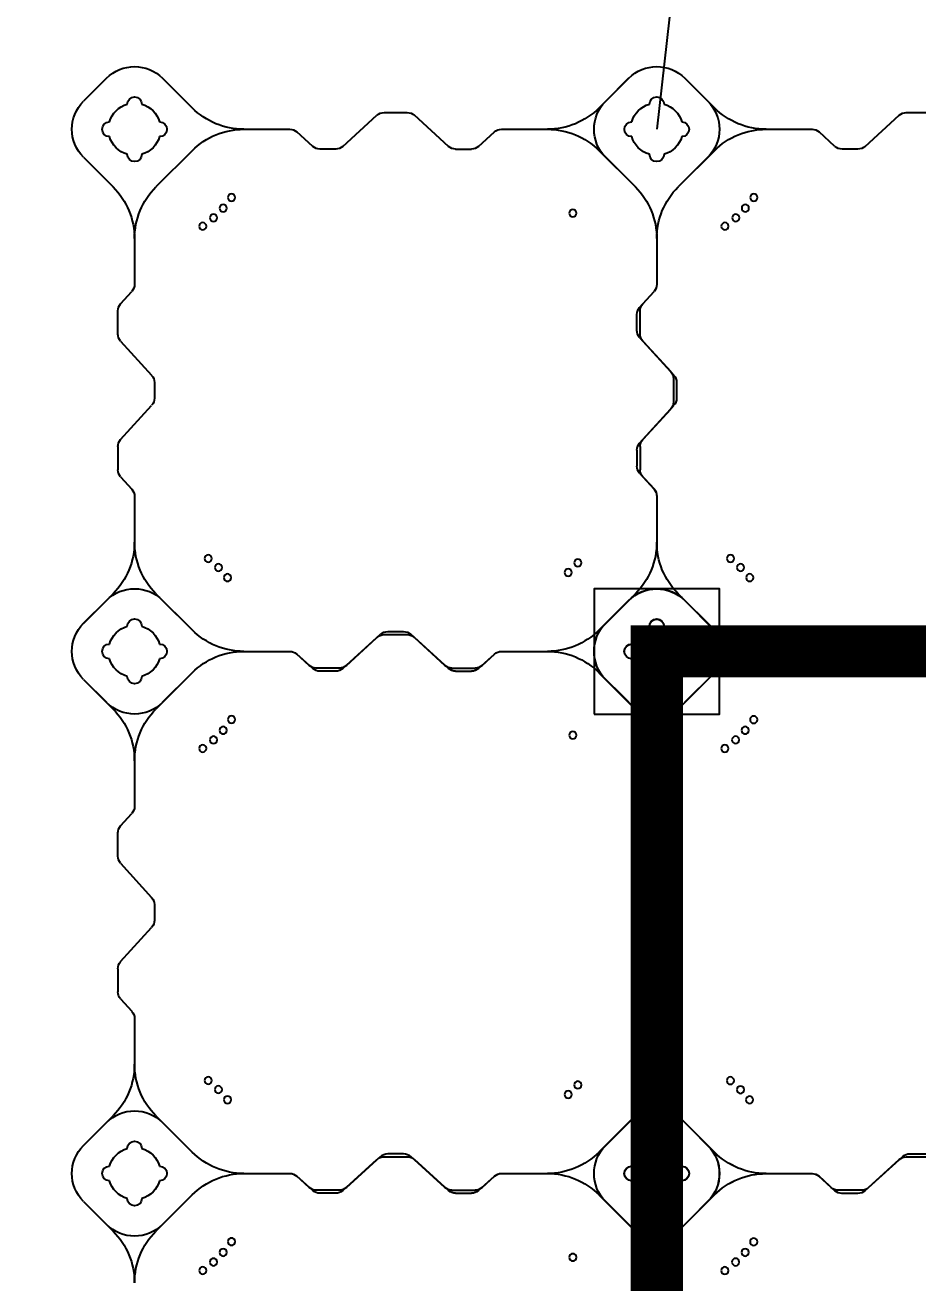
# Model space of a CAD drawing. Header units: millimetres. Extents: x -1612139 to -1260738, y 1141106 to 1536160.
# Drawn here: x -1313624 to -1312769, y 1267207 to 1268411 of the extents above; entities that cross this region are included whole.
import ezdxf

# ---------------------------------------------------------------- set-up
doc = ezdxf.new("R2010")
doc.units = ezdxf.units.MM
doc.header["$LTSCALE"] = 10
doc.layers.get('0').update_dxf_attribs({"linetype": 'CONTINUOUS'})
doc.layers.get('DEFPOINTS').update_dxf_attribs({"linetype": 'CONTINUOUS'})
doc.layers.add('W-FLOAT_BOWL浮筒', color=253, linetype='CONTINUOUS')
doc.styles.add('STANDARD_T3', font='simplex.shx', dxfattribs={"width": 0.7, "bigfont": 'gbcbig.shx'})
doc.dimstyles.new('W&&200', dxfattribs={"dimtxt": 700, "dimasz": 200, "dimexe": 500, "dimexo": 600, "dimgap": 200, "dimtad": 1, "dimdec": 0, "dimzin": 0, "dimdsep": 46, "dimtxsty": 'STANDARD_T3', "dimcen": 0.09, "dimclrd": 1, "dimclre": 1, "dimclrt": 7, "dimazin": 2, "dimtfac": 1, "dimtdec": 0, "dimtix": 1, "dimtmove": 2, "dimatfit": 3, "dimfxl": 100, "dimtolj": 1, "dimtzin": 0, "dimarcsym": 0})

# ---------------------------------------------------------------- blocks, each defined once
blk = doc.blocks.new('蓝色')
at = {"layer": 'W-FLOAT_BOWL浮筒', "color": 5}
for p, q in [((19951.1, -11479.1), (19985.8, -11444.4)), ((19979.5, -11450.8), (19951.2, -11479.1)), ((19957.5, -11472.8), (19985.8, -11444.5)), ((19957.5, -11472.7), (19979.4, -11450.8)), ((20061.6, -11479.1), (20026.8, -11444.4)), ((20055.2, -11472.8), (20026.8, -11444.5)), ((20033.2, -11450.8), (20055.2, -11472.7)), ((20033.2, -11450.8), (20061.5, -11479.1)), ((20173.5, -11486.2), (20161.6, -11497)), ((20177, -11483.2), (20161.8, -11497)), ((20202.5, -11483.6), (20180.2, -11483.6)), ((20199, -11480.6), (20183.7, -11480.6)), ((20205.7, -11483.2), (20238.5, -11513)), ((20209.2, -11486.2), (20242, -11516)), ((20110.9, -11499.6), (20155.1, -11499.6)), ((20110.9, -11499.6), (20154.9, -11499.6)), ((19985.8, -11554.9), (19951.1, -11520.1)), ((19979.5, -11548.4), (19951.2, -11520.1)), ((19979.4, -11548.4), (19957.5, -11526.5)), ((19957.5, -11526.5), (19985.8, -11554.8)), ((20026.8, -11554.9), (20061.6, -11520.1)), ((20055.2, -11526.5), (20026.8, -11554.8)), ((20033.2, -11548.4), (20061.5, -11520.1)), ((20055.2, -11526.5), (20033.2, -11548.4)), ((20245.2, -11515.6), (20267.5, -11515.6)), ((20248.7, -11518.6), (20264, -11518.6)), ((20006.3, -11648.4), (20006.3, -11604.2)), ((20006.3, -11648.2), (20006.3, -11604.2)), ((19989.9, -11670.3), (20003.7, -11655.1)), ((19992.9, -11666.8), (20003.7, -11654.9)), ((19987.3, -11692.3), (19987.3, -11677)), ((19990.3, -11695.8), (19990.3, -11673.5)), ((19989.9, -11699), (20019.7, -11731.8)), ((19992.9, -11702.5), (20022.7, -11735.3)), ((20022.3, -11760.8), (20022.3, -11738.5)), ((20025.3, -11757.3), (20025.3, -11742)), ((19992.9, -11796.8), (20022.7, -11764)), ((19989.9, -11800.3), (20019.7, -11767.5)), ((19990.3, -11803.5), (19990.3, -11825.8)), ((19987.3, -11807), (19987.3, -11822.3)), ((19989.9, -11829), (20003.7, -11844.2)), ((19992.9, -11832.5), (20003.7, -11844.4)), ((20006.3, -11894.9), (20006.3, -11850.9)), ((20006.3, -11894.9), (20006.3, -11851.1)), ((19951.1, -11979.1), (19985.8, -11944.4)), ((19957.5, -11972.8), (19985.8, -11944.5)), ((20061.6, -11979.1), (20026.8, -11944.4)), ((20055.2, -11972.8), (20026.8, -11944.5)), ((20177, -11983.2), (20161.8, -11997)), ((20199, -11980.6), (20183.7, -11980.6)), ((20205.7, -11983.2), (20238.5, -12013)), ((20110.9, -11999.6), (20155.1, -11999.6)), ((19979.5, -12048.4), (19951.2, -12020.1)), ((20033.2, -12048.4), (20061.5, -12020.1)), ((20245.2, -12015.6), (20267.5, -12015.6)), ((19979.4, -12048.4), (19957.5, -12026.5)), ((20055.2, -12026.5), (20033.2, -12048.4))]:
    blk.add_line(p, q, dxfattribs=at)
for centre in [(20071.6, -11406.7), (20081.9, -11414.9), (20091.1, -11424.1), (20099.2, -11434.3), (20095.3, -11570.2), (20076.9, -11588.6), (20086.6, -11579.9), (20071.6, -11906.7), (20081.9, -11914.9), (20091.1, -11924.1), (20099.2, -11934.3)]:
    blk.add_circle(centre, 3.5, dxfattribs=at)
for centre, radius, start, end in [((19936.3, -11394.9), 70, 315, 0), ((19936.3, -11395), 70, 315, 0), ((20076.3, -11394.9), 70, 180, 225), ((20076.3, -11395), 70, 180, 225), ((20006.3, -11477.7), 38, 45, 135), ((20006.4, -11477.7), 38, 45, 135), ((19984.4, -11499.6), 38, 135, 225), ((19984.4, -11499.7), 38, 135, 225), ((20006.3, -11499.6), 25, 106.2602, 163.7398), ((20006.3, -11499.6), 25, 106.2602, 163.7398), ((20006.3, -11499.6), 25, 106.2602, 163.7398), ((20006.3, -11499.6), 25, 106.2602, 163.7398), ((20006.3, -11475.6), 7, 0, 180), ((20006.3, -11475.6), 7, 0, 180), ((20006.3, -11475.6), 7, 0, 180), ((20006.3, -11475.6), 7, 0, 180), ((20006.3, -11499.6), 25, 16.2602, 73.7398), ((20006.3, -11499.6), 25, 16.2602, 73.7398), ((20006.3, -11499.6), 25, 16.2602, 73.7398), ((20006.3, -11499.6), 25, 16.2602, 73.7398), ((20028.3, -11499.6), 38, 315, 45), ((20028.3, -11499.7), 38, 315, 45), ((20111, -11429.6), 70, 225, 270), ((20111.1, -11429.6), 70, 225, 270), ((20180.2, -11493.6), 10, 90, 132.2737), ((20183.7, -11490.6), 10, 90, 132.2737), ((20199, -11490.6), 10, 47.7263, 90), ((20202.5, -11493.6), 10, 47.7263, 90), ((19982.3, -11499.6), 7, 90, 270), ((19982.3, -11499.6), 7, 90, 270), ((19982.3, -11499.6), 7, 90, 270), ((19982.3, -11499.6), 7, 90, 270), ((20030.3, -11499.6), 7, 270, 90), ((20030.3, -11499.6), 7, 270, 90), ((20030.3, -11499.6), 7, 270, 90), ((20030.3, -11499.6), 7, 270, 90), ((20111, -11569.6), 70, 90, 135), ((20111.1, -11569.6), 70, 90, 135), ((20154.9, -11489.6), 10, 270, 312.2737), ((20155.1, -11489.6), 10, 270, 312.2737), ((20006.3, -11499.6), 25, 196.2602, 253.7398), ((20006.3, -11499.6), 25, 196.2602, 253.7398), ((20006.3, -11499.6), 25, 196.2602, 253.7398), ((20006.3, -11499.6), 25, 196.2602, 253.7398), ((20006.3, -11499.6), 25, 286.2602, 343.7398), ((20006.3, -11499.6), 25, 286.2602, 343.7398), ((20006.3, -11499.6), 25, 286.2602, 343.7398), ((20006.3, -11499.6), 25, 286.2602, 343.7398), ((20245.2, -11505.6), 10, 227.7263, 270), ((20006.3, -11523.6), 7, 180, 0), ((20006.3, -11523.6), 7, 180, 0), ((20006.3, -11523.6), 7, 180, 0), ((20006.3, -11523.6), 7, 180, 0), ((20248.7, -11508.6), 10, 227.7263, 270), ((20006.3, -11521.6), 38, 225, 315), ((20006.4, -11521.6), 38, 225, 315), ((19936.3, -11604.3), 70, 0, 45), ((19936.3, -11604.3), 70, 0, 45), ((20076.3, -11604.3), 70, 135, 180), ((20076.3, -11604.3), 70, 135, 180), ((19996.3, -11648.2), 10, 317.7263, 0), ((19996.3, -11648.4), 10, 317.7263, 0), ((19997.3, -11677), 10, 137.7263, 180), ((20000.3, -11673.5), 10, 137.7263, 180), ((19997.3, -11692.3), 10, 180, 222.2737), ((20000.3, -11695.8), 10, 180, 222.2737), ((20012.3, -11738.5), 10, 0, 42.2737), ((20015.3, -11742), 10, 0, 42.2737), ((20012.3, -11760.8), 10, 317.7263, 0), ((20015.3, -11757.3), 10, 317.7263, 0), ((19997.3, -11807), 10, 137.7263, 180), ((20000.3, -11803.5), 10, 137.7263, 180), ((19997.3, -11822.3), 10, 180, 222.2737), ((20000.3, -11825.8), 10, 180, 222.2737), ((19996.3, -11850.9), 10, 0, 42.2737), ((19996.3, -11851.1), 10, 0, 42.2737), ((19936.3, -11894.9), 70, 315, 0), ((19936.3, -11895), 70, 315, 0), ((20076.3, -11894.9), 70, 180, 225), ((20076.3, -11895), 70, 180, 225), ((20006.3, -11975.6), 7, 0, 180), ((20006.3, -11975.6), 7, 0, 180), ((19984.4, -11999.7), 38, 135, 225), ((20006.3, -11999.6), 25, 106.2602, 163.7398), ((20006.3, -11999.6), 25, 106.2602, 163.7398), ((20006.3, -11999.6), 25, 16.2602, 73.7398), ((20006.3, -11999.6), 25, 16.2602, 73.7398), ((20028.3, -11999.7), 38, 315, 45), ((20111.1, -11929.6), 70, 225, 270), ((20183.7, -11990.6), 10, 90, 132.2737), ((20199, -11990.6), 10, 47.7263, 90), ((19982.3, -11999.6), 7, 90, 270), ((19982.3, -11999.6), 7, 90, 270), ((20030.3, -11999.6), 7, 270, 90), ((20030.3, -11999.6), 7, 270, 90), ((20006.3, -11999.6), 25, 196.2602, 253.7398), ((20006.3, -11999.6), 25, 196.2602, 253.7398), ((20006.3, -11999.6), 25, 286.2602, 343.7398), ((20006.3, -11999.6), 25, 286.2602, 343.7398), ((20111, -12069.6), 70, 90, 135), ((20155.1, -11989.6), 10, 270, 312.2737), ((20245.2, -12005.6), 10, 227.7263, 270), ((20006.3, -12023.6), 7, 180, 0), ((20006.3, -12023.6), 7, 180, 0), ((20006.3, -12021.6), 38, 225, 315), ((20006.4, -12021.6), 38, 225, 315)]:
    blk.add_arc(centre, radius, start, end, dxfattribs=at)
blk = doc.blocks.new('橙色')
at = {"layer": 'W-FLOAT_BOWL浮筒', "color": 30}
for p, q in [((19951.2, -10973.2), (19979.5, -10944.8)), ((20055.2, -10979.5), (20020.5, -10944.8)), ((20444.8, -10979.5), (20479.5, -10944.8)), ((20548.8, -10973.2), (20520.5, -10944.8)), ((19951.2, -10973.1), (19973.1, -10951.2)), ((20026.8, -10951.2), (20055.2, -10979.5)), ((20473.2, -10951.2), (20444.8, -10979.5)), ((20526.9, -10951.2), (20548.8, -10973.1)), ((20170.6, -10983.6), (20155.5, -10997.4)), ((20196.1, -10984), (20173.9, -10984)), ((20192.6, -10981), (20177.4, -10981)), ((20199.4, -10983.6), (20232.1, -11013.4)), ((20300.6, -10983.6), (20267.9, -11013.4)), ((20303.9, -10984), (20326.1, -10984)), ((20307.4, -10981), (20322.6, -10981)), ((20329.4, -10983.6), (20344.5, -10997.4)), ((20167.1, -10986.6), (20155.3, -10997.4)), ((20202.9, -10986.6), (20235.6, -11016.4)), ((20297.1, -10986.6), (20264.4, -11016.4)), ((20332.9, -10986.6), (20344.7, -10997.4)), ((20104.6, -11000), (20148.7, -11000)), ((20104.6, -11000), (20148.5, -11000)), ((20351.3, -11000), (20395.3, -11000)), ((20351.5, -11000), (20395.3, -11000)), ((20020.5, -11055.2), (20055.2, -11020.5)), ((20026.8, -11048.8), (20055.2, -11020.5)), ((20238.9, -11016), (20261.1, -11016)), ((20242.4, -11019), (20257.6, -11019)), ((20473.2, -11048.8), (20444.8, -11020.5)), ((20479.5, -11055.2), (20444.8, -11020.5)), ((19951.2, -11026.8), (19979.5, -11055.2)), ((19973.1, -11048.8), (19951.2, -11026.9)), ((20548.8, -11026.8), (20520.5, -11055.2)), ((20548.8, -11026.9), (20526.9, -11048.8)), ((20000, -11148.5), (20000, -11104.6)), ((20500, -11148.7), (20500, -11104.6)), ((19986.6, -11167.1), (19997.4, -11155.3)), ((20483.6, -11170.6), (20497.4, -11155.5)), ((19984, -11196.1), (19984, -11173.9)), ((20481, -11192.6), (20481, -11177.4)), ((20483.6, -11199.4), (20513.4, -11232.1)), ((19986.6, -11202.9), (20016.4, -11235.6)), ((20019, -11257.6), (20019, -11242.4)), ((20516, -11261.1), (20516, -11238.9)), ((19986.6, -11297.1), (20016.4, -11264.4)), ((20483.6, -11300.6), (20513.4, -11267.9)), ((19984, -11303.9), (19984, -11326.1)), ((20481, -11307.4), (20481, -11322.6)), ((19986.6, -11332.9), (19997.4, -11344.7)), ((20483.6, -11329.4), (20497.4, -11344.5)), ((20000, -11395.3), (20000, -11351.5)), ((20500, -11395.3), (20500, -11351.3)), ((19951.2, -11473.2), (19979.5, -11444.8)), ((19951.2, -11473.1), (19973.1, -11451.2)), ((20055.2, -11479.5), (20020.5, -11444.8)), ((20026.8, -11451.2), (20055.2, -11479.5)), ((20444.8, -11479.5), (20479.5, -11444.8)), ((20473.2, -11451.2), (20444.8, -11479.5)), ((20451.2, -11473.1), (20473.1, -11451.2)), ((20548.8, -11473.2), (20520.5, -11444.8)), ((20526.8, -11451.2), (20555.2, -11479.5)), ((20526.9, -11451.2), (20548.8, -11473.1)), ((20167.1, -11486.6), (20155.3, -11497.4)), ((20170.6, -11483.6), (20155.5, -11497.4)), ((20196.1, -11484), (20173.9, -11484)), ((20192.6, -11481), (20177.4, -11481)), ((20199.4, -11483.6), (20232.1, -11513.4)), ((20202.9, -11486.6), (20235.6, -11516.4)), ((20297.1, -11486.6), (20264.4, -11516.4)), ((20300.6, -11483.6), (20267.9, -11513.4)), ((20303.9, -11484), (20326.1, -11484)), ((20307.4, -11481), (20322.6, -11481)), ((20329.4, -11483.6), (20344.5, -11497.4)), ((20332.9, -11486.6), (20344.7, -11497.4)), ((20667.1, -11486.6), (20655.3, -11497.4)), ((20696.1, -11484), (20673.9, -11484)), ((20702.9, -11486.6), (20735.6, -11516.4)), ((20104.6, -11500), (20148.7, -11500)), ((20104.6, -11500), (20148.5, -11500)), ((20351.3, -11500), (20395.3, -11500)), ((20351.5, -11500), (20395.3, -11500)), ((20604.6, -11500), (20648.5, -11500)), ((20020.5, -11555.2), (20055.2, -11520.5)), ((20026.8, -11548.8), (20055.2, -11520.5)), ((20238.9, -11516), (20261.1, -11516)), ((20242.4, -11519), (20257.6, -11519)), ((20473.2, -11548.8), (20444.8, -11520.5)), ((20479.5, -11555.2), (20444.8, -11520.5)), ((20520.5, -11555.2), (20555.2, -11520.5)), ((20742.4, -11519), (20757.6, -11519)), ((19951.2, -11526.8), (19979.5, -11555.2)), ((19973.1, -11548.8), (19951.2, -11526.9)), ((20451.2, -11526.8), (20479.5, -11555.2)), ((20548.8, -11526.8), (20520.5, -11555.2)), ((20548.8, -11526.9), (20526.9, -11548.8)), ((20000, -11648.5), (20000, -11604.6)), ((20500, -11648.7), (20500, -11604.6)), ((20500, -11648.5), (20500, -11604.6)), ((19986.6, -11667.1), (19997.4, -11655.3)), ((20483.6, -11670.6), (20497.4, -11655.5)), ((20486.6, -11667.1), (20497.4, -11655.3)), ((19984, -11696.1), (19984, -11673.9)), ((20481, -11692.6), (20481, -11677.4)), ((20484, -11696.1), (20484, -11673.9)), ((19986.6, -11702.9), (20016.4, -11735.6)), ((20483.6, -11699.4), (20513.4, -11732.1)), ((20486.6, -11702.9), (20516.4, -11735.6)), ((20019, -11757.6), (20019, -11742.4)), ((20516, -11761.1), (20516, -11738.9)), ((20519, -11757.6), (20519, -11742.4)), ((19986.6, -11797.1), (20016.4, -11764.4)), ((20486.6, -11797.1), (20516.4, -11764.4)), ((20483.6, -11800.6), (20513.4, -11767.9)), ((19984, -11803.9), (19984, -11826.1)), ((20481, -11807.4), (20481, -11822.6)), ((20484, -11803.9), (20484, -11826.1)), ((19986.6, -11832.9), (19997.4, -11844.7)), ((20483.6, -11829.4), (20497.4, -11844.5)), ((20486.6, -11832.9), (20497.4, -11844.7)), ((20000, -11895.3), (20000, -11851.5)), ((20500, -11895.3), (20500, -11851.3)), ((20500, -11895.3), (20500, -11851.5)), ((19951.2, -11973.2), (19979.5, -11944.8)), ((20055.2, -11979.5), (20020.5, -11944.8)), ((20444.8, -11979.5), (20479.5, -11944.8)), ((20451.2, -11973.2), (20479.5, -11944.8)), ((20548.8, -11973.2), (20520.5, -11944.8)), ((20555.2, -11979.5), (20520.5, -11944.8)), ((20170.6, -11983.6), (20155.5, -11997.4)), ((20192.6, -11981), (20177.4, -11981)), ((20199.4, -11983.6), (20232.1, -12013.4)), ((20300.6, -11983.6), (20267.9, -12013.4)), ((20307.4, -11981), (20322.6, -11981)), ((20329.4, -11983.6), (20344.5, -11997.4)), ((20670.6, -11983.6), (20655.5, -11997.4)), ((20692.6, -11981), (20677.4, -11981)), ((20699.4, -11983.6), (20732.1, -12013.4)), ((20104.6, -12000), (20148.7, -12000)), ((20351.3, -12000), (20395.3, -12000)), ((20604.6, -12000), (20648.7, -12000)), ((20238.9, -12016), (20261.1, -12016)), ((20738.9, -12016), (20761.1, -12016)), ((19973.1, -12048.8), (19951.2, -12026.9)), ((20026.8, -12048.8), (20055.2, -12020.5)), ((20473.2, -12048.8), (20444.8, -12020.5)), ((20473.1, -12048.8), (20451.2, -12026.9)), ((20526.8, -12048.8), (20555.2, -12020.5)), ((20548.8, -12026.9), (20526.9, -12048.8))]:
    blk.add_line(p, q, dxfattribs=at)
for centre in [(20065.3, -10907.1), (20075.6, -10915.2), (20084.8, -10924.4), (20419.7, -10919.7), (20092.9, -10934.7), (20089, -11070.6), (20080.3, -11080.3), (20415.2, -11075.6), (20070.6, -11089), (20424.4, -11084.8), (20065.3, -11407.1), (20075.6, -11415.2), (20419.7, -11419.7), (20084.8, -11424.4), (20092.9, -11434.7), (20089, -11570.6), (20415.2, -11575.6), (20589, -11570.6), (20070.6, -11589), (20080.3, -11580.3), (20424.4, -11584.8), (20570.6, -11589), (20580.3, -11580.3), (20065.3, -11907.1), (20075.6, -11915.2), (20565.3, -11907.1), (20575.6, -11915.2), (20084.8, -11924.4), (20419.7, -11919.7), (20584.8, -11924.4), (20092.9, -11934.7), (20592.9, -11934.7)]:
    blk.add_circle(centre, 3.5, dxfattribs=at)
for centre, radius, start, end in [((19930, -10895.3), 70, 315, 0), ((20070, -10895.3), 70, 180, 225), ((20430, -10895.3), 70, 315, 0), ((20570, -10895.3), 70, 180, 225), ((20000, -10978), 38, 45, 135), ((20500, -10978), 38, 45, 135), ((20000, -10976), 7, 0, 180), ((20000, -10976), 7, 0, 180), ((20500, -10976), 7, 0, 180), ((20500, -10976), 7, 0, 180), ((19978, -11000), 38, 135, 225), ((19978, -11000), 38, 135, 225), ((20000, -11000), 25, 106.2602, 163.7398), ((20000, -11000), 25, 106.2602, 163.7398), ((20000, -11000), 25, 16.2602, 73.7398), ((20000, -11000), 25, 16.2602, 73.7398), ((20104.7, -10930), 70, 225, 270), ((20104.7, -10930), 70, 225, 270), ((20173.9, -10994), 10, 90, 132.2737), ((20177.4, -10991), 10, 90, 132.2737), ((20192.6, -10991), 10, 47.7263, 90), ((20196.1, -10994), 10, 47.7263, 90), ((20303.9, -10994), 10, 90, 132.2737), ((20307.4, -10991), 10, 90, 132.2737), ((20322.6, -10991), 10, 47.7263, 90), ((20326.1, -10994), 10, 47.7263, 90), ((20395.3, -10930), 70, 270, 315), ((20395.3, -10930), 70, 270, 315), ((20500, -11000), 25, 106.2602, 163.7398), ((20500, -11000), 25, 106.2602, 163.7398), ((20500, -11000), 25, 16.2602, 73.7398), ((20500, -11000), 25, 16.2602, 73.7398), ((20522, -11000), 38, 315, 45), ((20522, -11000), 38, 315, 45), ((19976, -11000), 7, 90, 270), ((19976, -11000), 7, 90, 270), ((20024, -11000), 7, 270, 90), ((20024, -11000), 7, 270, 90), ((20476, -11000), 7, 90, 270), ((20476, -11000), 7, 90, 270), ((20524, -11000), 7, 270, 90), ((20524, -11000), 7, 270, 90), ((20000, -11000), 25, 196.2602, 253.7398), ((20000, -11000), 25, 196.2602, 253.7398), ((20000, -11000), 25, 286.2602, 343.7398), ((20000, -11000), 25, 286.2602, 343.7398), ((20104.7, -11070), 70, 90, 135), ((20104.7, -11070), 70, 90, 135), ((20148.5, -10990), 10, 270, 312.2737), ((20148.7, -10990), 10, 270, 312.2737), ((20351.3, -10990), 10, 227.7263, 270), ((20351.5, -10990), 10, 227.7263, 270), ((20395.3, -11070), 70, 45, 90), ((20395.3, -11070), 70, 45, 90), ((20500, -11000), 25, 196.2602, 253.7398), ((20500, -11000), 25, 196.2602, 253.7398), ((20500, -11000), 25, 286.2602, 343.7398), ((20500, -11000), 25, 286.2602, 343.7398), ((20238.9, -11006), 10, 227.7263, 270), ((20242.4, -11009), 10, 227.7263, 270), ((20257.6, -11009), 10, 270, 312.2737), ((20261.1, -11006), 10, 270, 312.2737), ((20000, -11024), 7, 180, 0), ((20000, -11024), 7, 180, 0), ((20500, -11024), 7, 180, 0), ((20500, -11024), 7, 180, 0), ((20000, -11022), 38, 225, 315), ((19930, -11104.7), 70, 0, 45), ((20070, -11104.7), 70, 135, 180), ((20500, -11022), 38, 225, 315), ((20430, -11104.7), 70, 0, 45), ((20570, -11104.7), 70, 135, 180), ((19990, -11148.5), 10, 317.7263, 0), ((20490, -11148.7), 10, 317.7263, 0), ((19994, -11173.9), 10, 137.7263, 180), ((20491, -11177.4), 10, 137.7263, 180), ((19994, -11196.1), 10, 180, 222.2737), ((20491, -11192.6), 10, 180, 222.2737), ((20009, -11242.4), 10, 0, 42.2737), ((20506, -11238.9), 10, 0, 42.2737), ((20009, -11257.6), 10, 317.7263, 0), ((20506, -11261.1), 10, 317.7263, 0), ((19994, -11303.9), 10, 137.7263, 180), ((20491, -11307.4), 10, 137.7263, 180), ((19994, -11326.1), 10, 180, 222.2737), ((20491, -11322.6), 10, 180, 222.2737), ((19990, -11351.5), 10, 0, 42.2737), ((20490, -11351.3), 10, 0, 42.2737), ((19930, -11395.3), 70, 315, 0), ((20070, -11395.3), 70, 180, 225), ((20430, -11395.3), 70, 315, 0), ((20570, -11395.3), 70, 180, 225), ((20000, -11478), 38, 45, 135), ((20500, -11478), 38, 45, 135), ((20500, -11478), 38, 45, 135), ((19978, -11500), 38, 135, 225), ((19978, -11500), 38, 135, 225), ((20000, -11500), 25, 106.2602, 163.7398), ((20000, -11500), 25, 106.2602, 163.7398), ((20000, -11476), 7, 0, 180), ((20000, -11476), 7, 0, 180), ((20000, -11500), 25, 16.2602, 73.7398), ((20000, -11500), 25, 16.2602, 73.7398), ((20478, -11500), 38, 135, 225), ((20500, -11500), 25, 106.2602, 163.7398), ((20500, -11500), 25, 106.2602, 163.7398), ((20500, -11500), 25, 106.2602, 163.7398), ((20500, -11476), 7, 0, 180), ((20500, -11476), 7, 0, 180), ((20500, -11476), 7, 0, 180), ((20500, -11500), 25, 16.2602, 73.7398), ((20500, -11500), 25, 16.2602, 73.7398), ((20500, -11500), 25, 16.2602, 73.7398), ((20522, -11500), 38, 315, 45), ((20522, -11500), 38, 315, 45), ((20104.7, -11430), 70, 225, 270), ((20104.7, -11430), 70, 225, 270), ((20173.9, -11494), 10, 90, 132.2737), ((20177.4, -11491), 10, 90, 132.2737), ((20192.6, -11491), 10, 47.7263, 90), ((20196.1, -11494), 10, 47.7263, 90), ((20303.9, -11494), 10, 90, 132.2737), ((20307.4, -11491), 10, 90, 132.2737), ((20322.6, -11491), 10, 47.7263, 90), ((20326.1, -11494), 10, 47.7263, 90), ((20395.3, -11430), 70, 270, 315), ((20395.3, -11430), 70, 270, 315), ((20604.7, -11430), 70, 225, 270), ((20673.9, -11494), 10, 90, 132.2737), ((20696.1, -11494), 10, 47.7263, 90), ((19976, -11500), 7, 90, 270), ((19976, -11500), 7, 90, 270), ((20024, -11500), 7, 270, 90), ((20024, -11500), 7, 270, 90), ((20104.7, -11570), 70, 90, 135), ((20104.7, -11570), 70, 90, 135), ((20148.5, -11490), 10, 270, 312.2737), ((20148.7, -11490), 10, 270, 312.2737), ((20351.3, -11490), 10, 227.7263, 270), ((20351.5, -11490), 10, 227.7263, 270), ((20395.3, -11570), 70, 45, 90), ((20395.3, -11570), 70, 45, 90), ((20476, -11500), 7, 90, 270), ((20476, -11500), 7, 90, 270), ((20476, -11500), 7, 90, 270), ((20524, -11500), 7, 270, 90), ((20524, -11500), 7, 270, 90), ((20524, -11500), 7, 270, 90), ((20604.7, -11570), 70, 90, 135), ((20648.5, -11490), 10, 270, 312.2737), ((20000, -11500), 25, 196.2602, 253.7398), ((20000, -11500), 25, 196.2602, 253.7398), ((20000, -11500), 25, 286.2602, 343.7398), ((20000, -11500), 25, 286.2602, 343.7398), ((20238.9, -11506), 10, 227.7263, 270), ((20261.1, -11506), 10, 270, 312.2737), ((20500, -11500), 25, 196.2602, 253.7398), ((20500, -11500), 25, 196.2602, 253.7398), ((20500, -11500), 25, 196.2602, 253.7398), ((20500, -11500), 25, 286.2602, 343.7398), ((20500, -11500), 25, 286.2602, 343.7398), ((20500, -11500), 25, 286.2602, 343.7398), ((20000, -11524), 7, 180, 0), ((20000, -11524), 7, 180, 0), ((20242.4, -11509), 10, 227.7263, 270), ((20257.6, -11509), 10, 270, 312.2737), ((20500, -11524), 7, 180, 0), ((20500, -11524), 7, 180, 0), ((20500, -11524), 7, 180, 0), ((20742.4, -11509), 10, 227.7263, 270), ((20000, -11522), 38, 225, 315), ((20500, -11522), 38, 225, 315), ((19930, -11604.7), 70, 0, 45), ((20070, -11604.7), 70, 135, 180), ((20430, -11604.7), 70, 0, 45), ((20430, -11604.7), 70, 0, 45), ((20570, -11604.7), 70, 135, 180), ((20570, -11604.7), 70, 135, 180), ((19990, -11648.5), 10, 317.7263, 0), ((20490, -11648.5), 10, 317.7263, 0), ((20490, -11648.7), 10, 317.7263, 0), ((19994, -11673.9), 10, 137.7263, 180), ((20491, -11677.4), 10, 137.7263, 180), ((20494, -11673.9), 10, 137.7263, 180), ((20491, -11692.6), 10, 180, 222.2737), ((19994, -11696.1), 10, 180, 222.2737), ((20494, -11696.1), 10, 180, 222.2737), ((20009, -11742.4), 10, 0, 42.2737), ((20506, -11738.9), 10, 0, 42.2737), ((20509, -11742.4), 10, 0, 42.2737), ((20009, -11757.6), 10, 317.7263, 0), ((20506, -11761.1), 10, 317.7263, 0), ((20509, -11757.6), 10, 317.7263, 0), ((19994, -11803.9), 10, 137.7263, 180), ((20491, -11807.4), 10, 137.7263, 180), ((20494, -11803.9), 10, 137.7263, 180), ((19994, -11826.1), 10, 180, 222.2737), ((20491, -11822.6), 10, 180, 222.2737), ((20494, -11826.1), 10, 180, 222.2737), ((19990, -11851.5), 10, 0, 42.2737), ((20490, -11851.3), 10, 0, 42.2737), ((20490, -11851.5), 10, 0, 42.2737), ((19930, -11895.3), 70, 315, 0), ((20070, -11895.3), 70, 180, 225), ((20430, -11895.3), 70, 315, 0), ((20430, -11895.3), 70, 315, 0), ((20570, -11895.3), 70, 180, 225), ((20570, -11895.3), 70, 180, 225), ((20000, -11976), 7, 0, 180), ((20500, -11976), 7, 0, 180), ((20500, -11976), 7, 0, 180), ((19978, -12000), 38, 135, 225), ((20000, -12000), 25, 106.2602, 163.7398), ((20000, -12000), 25, 16.2602, 73.7398), ((20104.7, -11930), 70, 225, 270), ((20177.4, -11991), 10, 90, 132.2737), ((20192.6, -11991), 10, 47.7263, 90), ((20307.4, -11991), 10, 90, 132.2737), ((20322.6, -11991), 10, 47.7263, 90), ((20395.3, -11930), 70, 270, 315), ((20478, -12000), 38, 135, 225), ((20500, -12000), 25, 106.2602, 163.7398), ((20500, -12000), 25, 106.2602, 163.7398), ((20500, -12000), 25, 16.2602, 73.7398), ((20500, -12000), 25, 16.2602, 73.7398), ((20522, -12000), 38, 315, 45), ((20604.7, -11930), 70, 225, 270), ((20677.4, -11991), 10, 90, 132.2737), ((20692.6, -11991), 10, 47.7263, 90), ((19976, -12000), 7, 90, 270), ((20024, -12000), 7, 270, 90), ((20476, -12000), 7, 90, 270), ((20476, -12000), 7, 90, 270), ((20524, -12000), 7, 270, 90), ((20524, -12000), 7, 270, 90), ((20000, -12000), 25, 196.2602, 253.7398), ((20000, -12000), 25, 286.2602, 343.7398), ((20104.7, -12070), 70, 90, 135), ((20148.7, -11990), 10, 270, 312.2737), ((20351.3, -11990), 10, 227.7263, 270), ((20395.3, -12070), 70, 45, 90), ((20500, -12000), 25, 196.2602, 253.7398), ((20500, -12000), 25, 196.2602, 253.7398), ((20500, -12000), 25, 286.2602, 343.7398), ((20500, -12000), 25, 286.2602, 343.7398), ((20604.7, -12070), 70, 90, 135), ((20648.7, -11990), 10, 270, 312.2737), ((20238.9, -12006), 10, 227.7263, 270), ((20261.1, -12006), 10, 270, 312.2737), ((20738.9, -12006), 10, 227.7263, 270), ((20000, -12024), 7, 180, 0), ((20500, -12024), 7, 180, 0), ((20500, -12024), 7, 180, 0), ((20000, -12022), 38, 225, 315), ((20500, -12022), 38, 225, 315), ((20500, -12022), 38, 225, 315)]:
    blk.add_arc(centre, radius, start, end, dxfattribs=at)
blk = doc.blocks.new('*D190')
at = {"color": 1, "lineweight": -2, "transparency": 16777216}
for p, q in [((-1313518.8, 1268911.5), (-1313518.8, 1270331.8)), ((-1311518.8, 1268911.5), (-1311518.8, 1270331.8)), ((-1313718.8, 1269831.8), (-1313918.8, 1269831.8)), ((-1311518.8, 1269831.8), (-1313518.8, 1269831.8)), ((-1311318.8, 1269831.8), (-1311118.8, 1269831.8))]:
    blk.add_line(p, q, dxfattribs=at)
at = {"color": 1, "transparency": 16777216}
for points in [[(-1313718.8, 1269865.1), (-1313718.8, 1269798.5), (-1313518.8, 1269831.8)], [(-1311318.8, 1269865.1), (-1311318.8, 1269798.5), (-1311518.8, 1269831.8)]]:
    blk.add_solid(points, dxfattribs=at)
at = {"layer": 'DEFPOINTS', "color": 0, "transparency": 16777216}
for p in [(-1313518.8, 1269831.8), (-1313518.8, 1268311.5), (-1311518.8, 1268311.5)]:
    blk.add_point(p, dxfattribs=at)
at = {"color": 7, "transparency": 16777216, "insert": (-1312518.8, 1270381.8), "char_height": 700, "attachment_point": 5, "style": 'STANDARD_T3'}
blk.add_mtext('\\A1;2000', dxfattribs=at)
blk = doc.blocks.new('*D191')
at = {"color": 1, "lineweight": -2, "transparency": 16777216}
for p, q in [((-1322518.8, 1268911.5), (-1322518.8, 1270331.8)), ((-1313518.8, 1268911.5), (-1313518.8, 1270331.8)), ((-1313718.8, 1269831.8), (-1322318.8, 1269831.8))]:
    blk.add_line(p, q, dxfattribs=at)
at = {"color": 1, "transparency": 16777216}
for points in [[(-1322318.8, 1269865.1), (-1322318.8, 1269798.5), (-1322518.8, 1269831.8)], [(-1313718.8, 1269865.1), (-1313718.8, 1269798.5), (-1313518.8, 1269831.8)]]:
    blk.add_solid(points, dxfattribs=at)
at = {"layer": 'DEFPOINTS', "color": 0, "transparency": 16777216}
for p in [(-1322518.8, 1269831.8), (-1322518.8, 1268311.5), (-1313518.8, 1268311.5)]:
    blk.add_point(p, dxfattribs=at)
at = {"color": 7, "transparency": 16777216, "insert": (-1318018.8, 1270381.8), "char_height": 700, "attachment_point": 5, "style": 'STANDARD_T3'}
blk.add_mtext('\\A1;9000', dxfattribs=at)
blk = doc.blocks.new('*D183')
at = {"color": 1, "lineweight": -2, "transparency": 16777216}
for p, q in [((-1333518.8, 1271320.9), (-1333518.8, 1271920.9)), ((-1311518.8, 1271320.9), (-1311518.8, 1271920.9)), ((-1333318.8, 1271420.9), (-1311718.8, 1271420.9))]:
    blk.add_line(p, q, dxfattribs=at)
at = {"color": 1, "transparency": 16777216}
for points in [[(-1333318.8, 1271454.3), (-1333318.8, 1271387.6), (-1333518.8, 1271420.9)], [(-1311718.8, 1271454.3), (-1311718.8, 1271387.6), (-1311518.8, 1271420.9)]]:
    blk.add_solid(points, dxfattribs=at)
at = {"layer": 'DEFPOINTS', "color": 0, "transparency": 16777216}
for p in [(-1311518.8, 1271420.9), (-1333518.8, 1256311.5), (-1311518.8, 1253811.5)]:
    blk.add_point(p, dxfattribs=at)
at = {"color": 7, "transparency": 16777216, "insert": (-1321828.2, 1271970.9), "char_height": 700, "attachment_point": 5, "style": 'STANDARD_T3'}
blk.add_mtext('\\A1;22000', dxfattribs=at)
blk = doc.blocks.new('LGZ')
at = {"color": 6}
blk.add_lwpolyline([(-60, -60), (60, -60), (60, 60), (-60, 60)], close=True, dxfattribs=at)

msp = doc.modelspace()

# ---------------------------------------------------------------- linework, layer by layer
msp.add_lwpolyline([(-1312521.4, 1272721.2), (-1313018.8, 1268311.5)])
at = {"color": 6, "const_width": 50}
msp.add_lwpolyline([(-1333018.8, 1255811.5), (-1324018.8, 1255811.5), (-1324018.8, 1267811.5), (-1323018.8, 1267811.5), (-1323018.8, 1255811.5), (-1313018.8, 1255811.5), (-1313018.8, 1267811.5), (-1312018.8, 1267811.5), (-1312018.8, 1253811.5)], dxfattribs=at)

# ---------------------------------------------------------------- block references
at = {"xscale": -1, "rotation": 180}
for name, p in [('橙色', (-1333518.8, 1256311.5)), ('蓝色', (-1333025.2, 1255811.8))]:
    msp.add_blockref(name, p, dxfattribs=at)
msp.add_blockref('LGZ', (-1313018.8, 1267811.5))

# ---------------------------------------------------------------- dimensions: what is measured, and where the dimension line sits
dim = msp.add_linear_dim(base=(-1311518.8, 1271420.9), p1=(-1333518.8, 1256311.5), p2=(-1311518.8, 1253811.5), dimstyle='W&&200', override={"dimfxlon": 1})
dim.commit()
dim.dimension.update_dxf_attribs({"geometry": '*D183', "text_midpoint": (-1321828.2, 1271970.9), "dimtype": 160})
for base, p1, p2, picture, middle in [((-1322518.8, 1269831.8), (-1313518.8, 1268311.5), (-1322518.8, 1268311.5), '*D191', (-1318018.8, 1270381.8)), ((-1313518.8, 1269831.8), (-1311518.8, 1268311.5), (-1313518.8, 1268311.5), '*D190', (-1312518.8, 1270381.8))]:
    dim = msp.add_linear_dim(base=base, p1=p1, p2=p2, dimstyle='W&&200')
    dim.commit()
    dim.dimension.update_dxf_attribs({"geometry": picture, "text_midpoint": middle})

doc.saveas('drawing.dxf')
